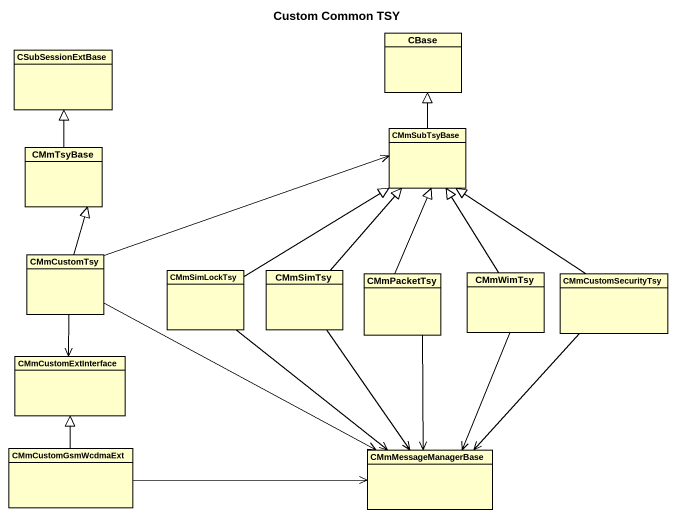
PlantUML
@startuml
title Custom Common TSY
hide circle
hide empty members
class CSubSessionExtBase
class CBase
class CMmSubTsyBase
class CMmTsyBase
class CMmCustomTsy
class CMmSimLockTsy
class CMmSimTsy
class CMmPacketTsy
class CMmWimTsy
class CMmCustomSecurityTsy
class CMmCustomExtInterface
class CMmCustomGsmWcdmaExt
class CMmMessageManagerBase
CMmSubTsyBase -up-|> CBase
CMmTsyBase -up-|> CSubSessionExtBase
CMmCustomTsy -right-> CMmSubTsyBase
CMmCustomTsy -up-|> CMmTsyBase
CMmCustomTsy --> CMmCustomExtInterface
CMmCustomTsy -right-> CMmMessageManagerBase
CMmSimLockTsy -up-|> CMmSubTsyBase
CMmSimLockTsy --> CMmMessageManagerBase
CMmSimTsy -up-|> CMmSubTsyBase
CMmSimTsy --> CMmMessageManagerBase
CMmPacketTsy -up-|> CMmSubTsyBase
CMmPacketTsy --> CMmMessageManagerBase
CMmWimTsy -up-|> CMmSubTsyBase
CMmWimTsy --> CMmMessageManagerBase
CMmCustomSecurityTsy -up-|> CMmSubTsyBase
CMmCustomSecurityTsy --> CMmMessageManagerBase
CMmCustomGsmWcdmaExt -up-|> CMmCustomExtInterface
CMmCustomGsmWcdmaExt -right-> CMmMessageManagerBase
@enduml
